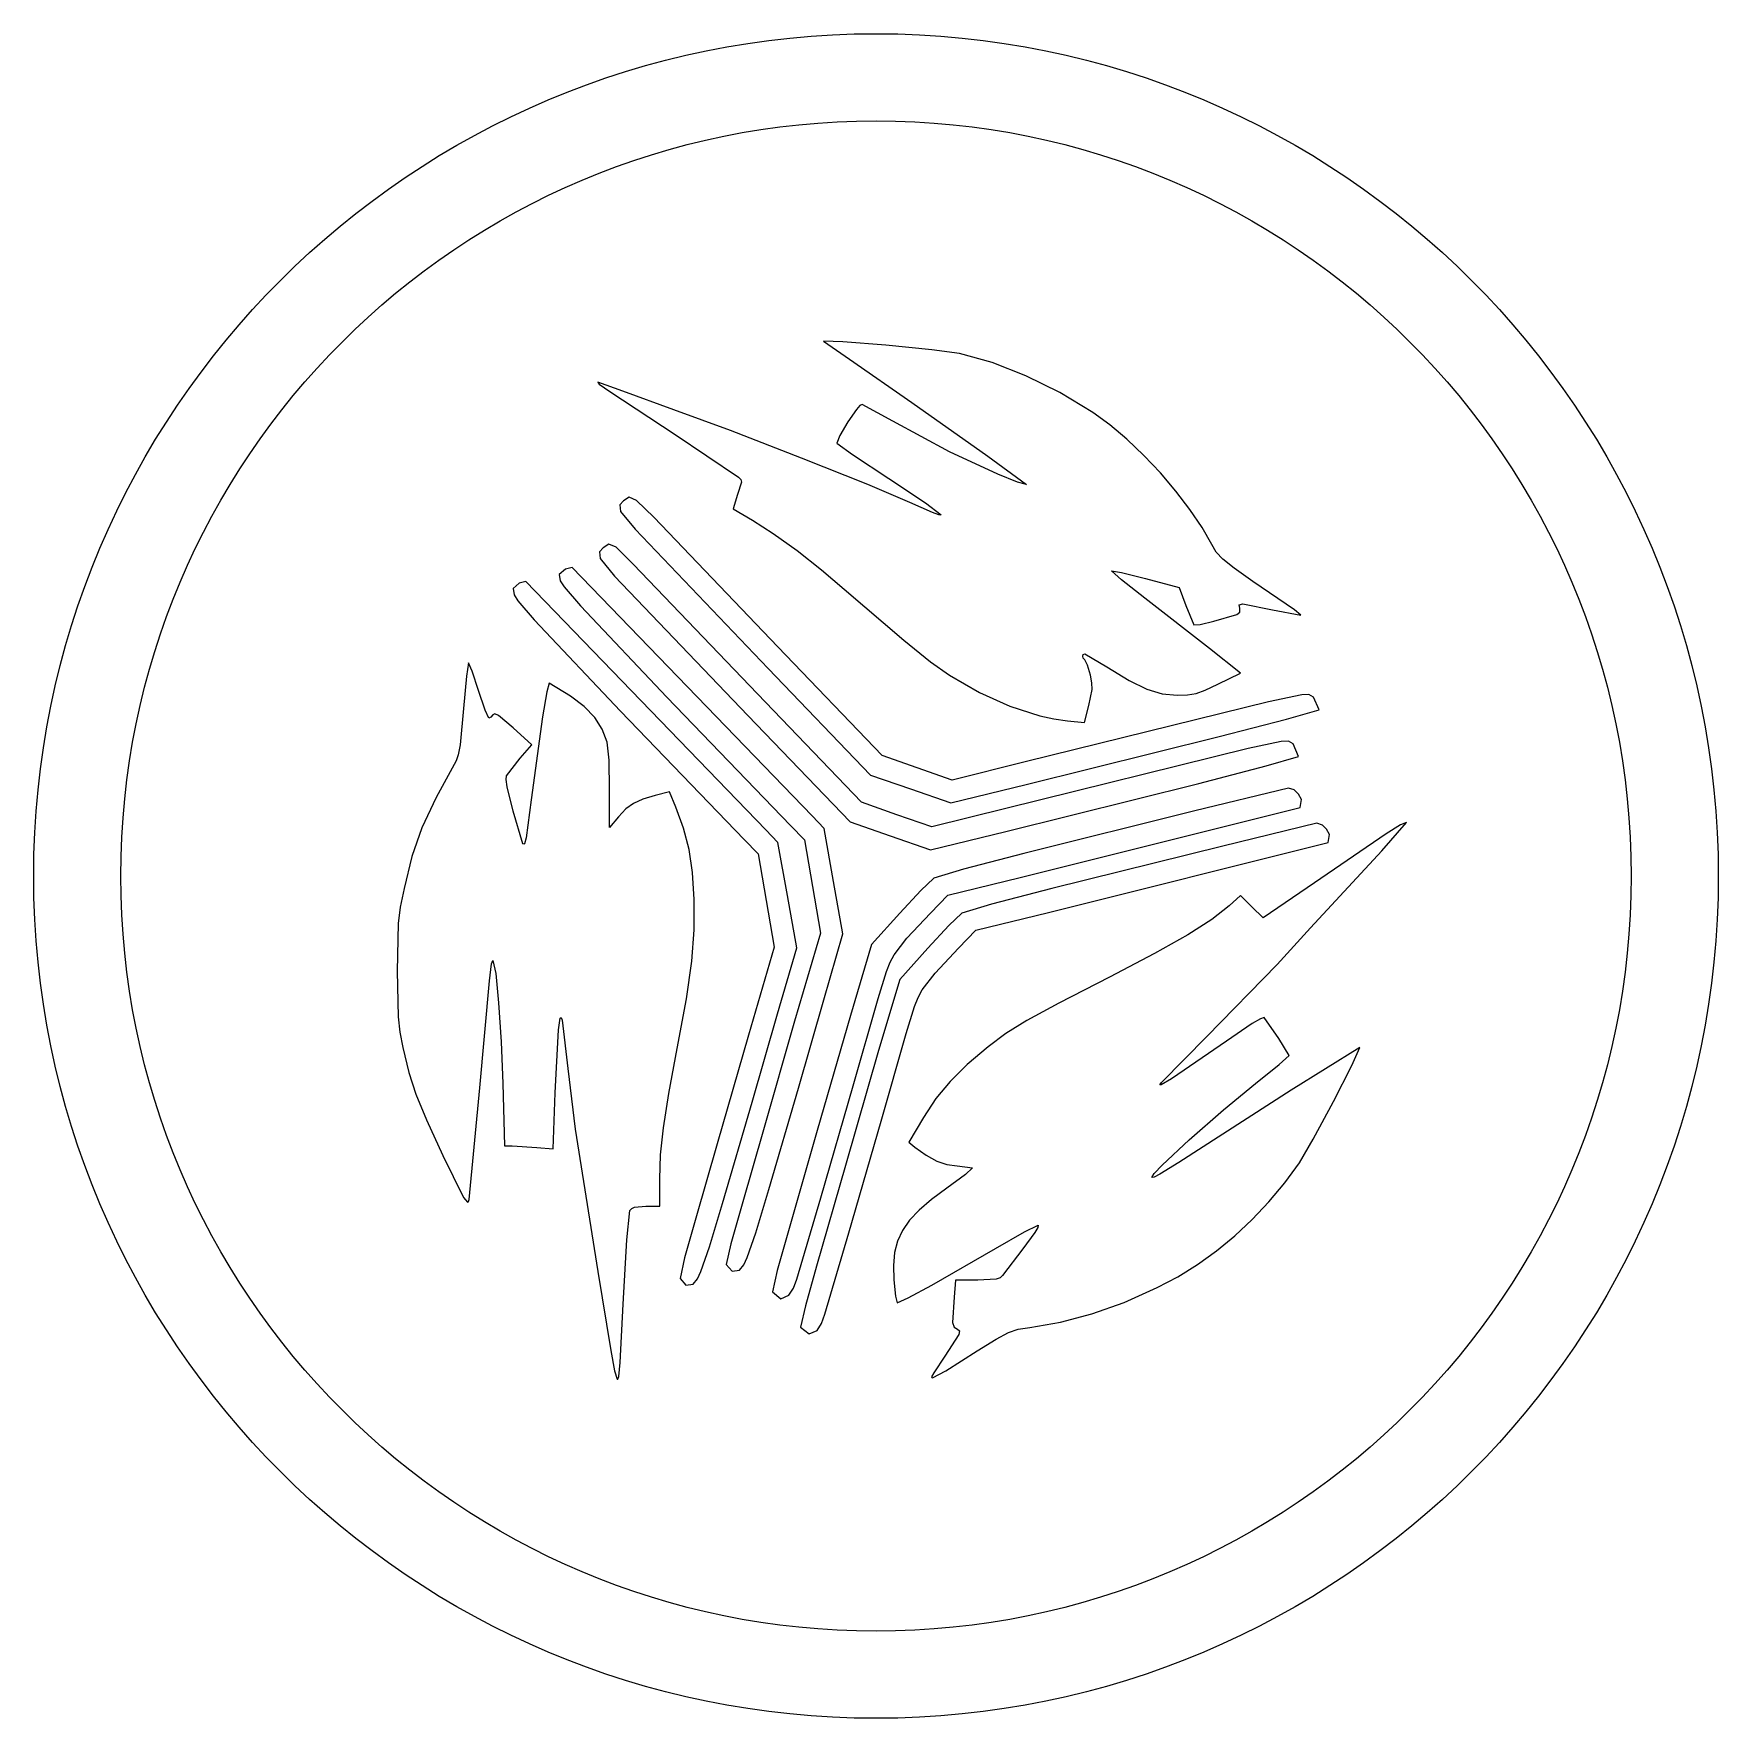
# Model space of a CAD drawing. Header units: millimetres. Extents: x -29 to 29, y -29 to 29.
import ezdxf

# ---------------------------------------------------------------- set-up
doc = ezdxf.new("R2010")
doc.units = ezdxf.units.MM

msp = doc.modelspace()

# ---------------------------------------------------------------- linework, layer by layer
at = {"color": 7, "linetype": 'Continuous'}
for p, q in [((-1.805, 18.419), (-0.917, 17.799)), ((-1.146, 18.395), (-1.805, 18.419)), ((0.343, 18.271), (-1.146, 18.395)), ((1.926, 18.113), (0.343, 18.271)), ((2.871, 17.99), (1.926, 18.113)), ((3.997, 17.674), (2.871, 17.99)), ((-0.917, 17.799), (1.237, 16.297)), ((5.161, 17.219), (3.997, 17.674)), ((-8.718, 16.692), (-9.582, 17.002)), ((-9.582, 17.002), (-9.532, 16.939)), ((-9.532, 16.939), (-9.168, 16.683)), ((6.328, 16.641), (5.161, 17.219)), ((-9.168, 16.683), (-6.914, 15.198)), ((-6.957, 16.051), (-8.718, 16.692)), ((1.237, 16.297), (3.855, 14.453)), ((7.464, 15.955), (6.328, 16.641)), ((-5.011, 15.335), (-6.957, 16.051)), ((-0.67, 16.061), (-0.974, 15.631)), ((-0.551, 16.195), (-0.67, 16.061)), ((-0.48, 16.238), (-0.551, 16.195)), ((0.576, 15.662), (-0.48, 16.238)), ((2.525, 14.605), (0.576, 15.662)), ((8.045, 15.533), (7.464, 15.955)), ((-6.914, 15.198), (-4.733, 13.737)), ((-2.561, 14.389), (-5.011, 15.335)), ((-1.249, 15.171), (-1.35, 14.902)), ((-0.974, 15.631), (-1.249, 15.171)), ((8.638, 15.035), (8.045, 15.533)), ((-1.35, 14.902), (-0.812, 14.509)), ((-0.812, 14.509), (0.442, 13.681)), ((4.194, 13.832), (2.525, 14.605)), ((9.226, 14.477), (8.638, 15.035)), ((-0.278, 13.474), (-2.561, 14.389)), ((3.855, 14.453), (5.177, 13.477)), ((9.794, 13.878), (9.226, 14.477)), ((-4.636, 13.557), (-4.768, 13.139)), ((-4.733, 13.737), (-4.658, 13.655)), ((-4.658, 13.655), (-4.636, 13.557)), ((1.168, 12.856), (-0.278, 13.474)), ((0.442, 13.681), (1.699, 12.845)), ((4.874, 13.558), (4.194, 13.832)), ((5.177, 13.477), (4.874, 13.558)), ((10.327, 13.255), (9.794, 13.878)), ((-8.691, 12.915), (-8.815, 12.78)), ((-8.815, 12.78), (-8.793, 12.55)), ((-8.499, 13.039), (-8.691, 12.915)), ((-8.243, 12.933), (-8.499, 13.039)), ((-7.652, 12.35), (-8.243, 12.933)), ((-4.768, 13.139), (-4.913, 12.644)), ((1.942, 12.515), (1.168, 12.856)), ((1.699, 12.845), (2.243, 12.435)), ((10.809, 12.624), (10.327, 13.255)), ((-8.793, 12.55), (-8.297, 11.941)), ((-3.379, 7.886), (-7.652, 12.35)), ((-4.913, 12.644), (-4.256, 12.255)), ((-4.256, 12.255), (-3.537, 11.794)), ((2.169, 12.435), (1.942, 12.515)), ((2.243, 12.435), (2.169, 12.435)), ((11.224, 12.003), (10.809, 12.624)), ((-8.297, 11.941), (-3.71, 7.14)), ((-3.537, 11.794), (-2.714, 11.202)), ((11.558, 11.409), (11.224, 12.003)), ((-9.395, 11.302), (-9.519, 11.166)), ((-9.519, 11.166), (-9.497, 10.936)), ((-9.203, 11.426), (-9.395, 11.302)), ((-8.947, 11.319), (-9.203, 11.426)), ((-8.356, 10.737), (-8.947, 11.319)), ((-2.714, 11.202), (-1.873, 10.542)), ((11.713, 11.149), (11.558, 11.409)), ((11.942, 10.904), (11.713, 11.149)), ((-10.692, 10.563), (-10.903, 10.382)), ((-10.458, 10.617), (-10.692, 10.563)), ((-2.197, 2.068), (-10.458, 10.617)), ((-9.497, 10.936), (-9.001, 10.328)), ((-4.083, 6.273), (-8.356, 10.737)), ((-1.873, 10.542), (-1.098, 9.879)), ((8.447, 10.2), (8.11, 10.501)), ((8.11, 10.501), (8.452, 10.451)), ((8.452, 10.451), (9.275, 10.245)), ((12.334, 10.595), (11.942, 10.904)), ((12.974, 10.144), (12.334, 10.595)), ((-12.286, 10.081), (-12.496, 9.9)), ((-12.496, 9.9), (-12.463, 9.675)), ((-12.052, 10.135), (-12.286, 10.081)), ((-3.79, 1.586), (-12.052, 10.135)), ((-10.903, 10.382), (-10.869, 10.157)), ((-10.869, 10.157), (-10.735, 9.953)), ((-10.735, 9.953), (-10.172, 9.297)), ((-9.001, 10.328), (-4.414, 5.527)), ((-1.098, 9.879), (0.959, 8.114)), ((9.258, 9.564), (8.447, 10.2)), ((9.275, 10.245), (10.44, 9.929)), ((10.44, 9.929), (10.663, 9.314)), ((14.412, 9.166), (12.974, 10.144)), ((-12.463, 9.675), (-12.328, 9.471)), ((-12.328, 9.471), (-11.765, 8.815)), ((-10.172, 9.297), (-7.2, 6.156)), ((11.477, 7.834), (9.258, 9.564)), ((10.663, 9.314), (10.94, 8.644)), ((12.509, 9.335), (12.629, 9.369)), ((12.523, 9.216), (12.509, 9.335)), ((12.629, 9.369), (13.648, 9.168)), ((-11.765, 8.815), (-8.793, 5.674)), ((11.165, 8.66), (11.63, 8.775)), ((11.63, 8.775), (12.421, 9.005)), ((12.421, 9.005), (12.526, 9.079)), ((12.526, 9.079), (12.523, 9.216)), ((13.648, 9.168), (14.623, 8.983)), ((14.623, 8.983), (14.412, 9.166)), ((10.94, 8.644), (11.165, 8.66)), ((0.209, 4.15), (-3.379, 7.886)), ((0.959, 8.114), (1.879, 7.379)), ((7.116, 7.567), (7.133, 7.625)), ((7.137, 7.497), (7.116, 7.567)), ((7.133, 7.625), (7.189, 7.65)), ((7.189, 7.65), (7.947, 7.203)), ((12.546, 6.981), (11.477, 7.834)), ((-14.028, 7.336), (-14.103, 6.876)), ((-13.901, 7.056), (-14.028, 7.336)), ((-13.681, 6.383), (-13.901, 7.056)), ((-3.71, 7.14), (-0.185, 3.473)), ((1.879, 7.379), (2.525, 6.91)), ((7.194, 7.437), (7.137, 7.497)), ((7.283, 7.263), (7.194, 7.437)), ((7.381, 6.914), (7.283, 7.263)), ((7.947, 7.203), (8.712, 6.732)), ((11.77, 6.601), (12.546, 6.981)), ((-14.103, 6.876), (-14.201, 5.772)), ((-13.458, 5.711), (-13.681, 6.383)), ((-11.25, 6.643), (-11.338, 6.335)), ((-10.518, 6.197), (-11.25, 6.643)), ((2.525, 6.91), (3.559, 6.313)), ((7.331, 5.865), (7.441, 6.423)), ((7.431, 6.648), (7.381, 6.914)), ((7.441, 6.423), (7.431, 6.648)), ((8.712, 6.732), (9.324, 6.43)), ((9.324, 6.43), (9.855, 6.27)), ((11.019, 6.283), (11.335, 6.398)), ((11.335, 6.398), (11.77, 6.601)), ((-11.338, 6.335), (-11.482, 5.485)), ((-10.045, 5.837), (-10.518, 6.197)), ((-9.683, 5.462), (-10.045, 5.837)), ((-7.2, 6.156), (-2.945, 1.733)), ((-0.495, 2.537), (-4.083, 6.273)), ((3.559, 6.313), (4.612, 5.842)), ((4.612, 5.842), (5.638, 5.513)), ((13.516, 5.997), (5.177, 3.939)), ((7.175, 5.289), (7.331, 5.865)), ((9.855, 6.27), (10.374, 6.222)), ((10.374, 6.222), (10.729, 6.233)), ((10.729, 6.233), (11.019, 6.283)), ((14.657, 6.24), (13.516, 5.997)), ((14.905, 6.254), (14.657, 6.24)), ((15.063, 6.158), (14.905, 6.254)), ((15.254, 5.726), (15.063, 6.158)), ((-14.201, 5.772), (-14.321, 4.521)), ((-13.326, 5.431), (-13.458, 5.711)), ((-13.257, 5.466), (-13.326, 5.431)), ((-13.188, 5.551), (-13.257, 5.466)), ((-13.123, 5.58), (-13.188, 5.551)), ((-12.997, 5.522), (-13.123, 5.58)), ((-12.487, 5.096), (-12.997, 5.522)), ((-11.482, 5.485), (-11.868, 2.618)), ((-9.423, 5.058), (-9.683, 5.462)), ((-8.793, 5.674), (-4.539, 1.251)), ((-4.414, 5.527), (-0.889, 1.86)), ((5.638, 5.513), (6.127, 5.407)), ((6.127, 5.407), (6.593, 5.344)), ((6.593, 5.344), (7.175, 5.289)), ((11.815, 4.803), (14.135, 5.404)), ((14.135, 5.404), (15.254, 5.726)), ((-11.855, 4.52), (-12.487, 5.096)), ((-9.253, 4.609), (-9.423, 5.058)), ((5.174, 3.15), (11.815, 4.803)), ((14.201, 4.64), (13.953, 4.627)), ((14.359, 4.545), (14.201, 4.64)), ((-14.384, 4.166), (-14.453, 3.968)), ((-14.321, 4.521), (-14.384, 4.166)), ((-12.251, 4.057), (-11.855, 4.52)), ((-9.189, 3.984), (-9.253, 4.609)), ((1.422, 3.724), (0.209, 4.15)), ((12.812, 4.384), (4.473, 2.325)), ((13.953, 4.627), (12.812, 4.384)), ((13.431, 3.79), (14.55, 4.113)), ((14.55, 4.113), (14.359, 4.545)), ((-14.453, 3.968), (-15.146, 2.705)), ((-12.718, 3.451), (-12.251, 4.057)), ((-9.17, 2.968), (-9.189, 3.984)), ((2.623, 3.303), (1.422, 3.724)), ((5.177, 3.939), (2.623, 3.303)), ((11.111, 3.189), (13.431, 3.79)), ((-12.729, 3.319), (-12.718, 3.451)), ((-12.694, 3.065), (-12.729, 3.319)), ((-12.49, 2.227), (-12.694, 3.065)), ((-9.181, 1.673), (-9.17, 2.968)), ((-7.112, 2.9), (-7.602, 2.772)), ((-6.889, 2.369), (-7.112, 2.9)), ((-0.185, 3.473), (1.192, 2.998)), ((1.192, 2.998), (2.579, 2.52)), ((2.579, 2.52), (5.174, 3.15)), ((4.47, 1.537), (11.111, 3.189)), ((14.205, 3.027), (10.975, 2.24)), ((14.399, 2.961), (14.205, 3.027)), ((14.544, 2.822), (14.399, 2.961)), ((-15.146, 2.705), (-15.634, 1.657)), ((-11.868, 2.618), (-12.045, 1.31)), ((-8.351, 2.499), (-8.612, 2.308)), ((-8.033, 2.643), (-8.351, 2.499)), ((-7.602, 2.772), (-8.033, 2.643)), ((-6.623, 1.645), (-6.889, 2.369)), ((0.718, 2.111), (-0.495, 2.537)), ((4.473, 2.325), (1.919, 1.689)), ((4.966, -0.049), (14.6, 2.361)), ((14.644, 2.634), (14.544, 2.822)), ((14.6, 2.361), (14.644, 2.634)), ((-12.155, 1.108), (-12.49, 2.227)), ((-8.868, 2.039), (-9.181, 1.673)), ((-8.612, 2.308), (-8.868, 2.039)), ((-1.781, 1.635), (-2.197, 2.068)), ((-0.889, 1.86), (0.488, 1.385)), ((1.919, 1.689), (0.718, 2.111)), ((10.975, 2.24), (5.086, 0.773)), ((15.175, 1.819), (11.945, 1.032)), ((15.368, 1.753), (15.175, 1.819)), ((15.513, 1.614), (15.368, 1.753)), ((17.412, 0.862), (18.259, 1.845)), ((18.055, 1.761), (17.566, 1.449)), ((18.259, 1.845), (18.055, 1.761)), ((-15.634, 1.657), (-15.98, 0.666)), ((-12.045, 1.31), (-12.101, 1.113)), ((-6.437, 0.915), (-6.623, 1.645)), ((-4.539, 1.251), (-4.06, 0.762)), ((-3.375, 1.153), (-3.79, 1.586)), ((-2.945, 1.733), (-2.467, 1.244)), ((-2.467, 1.244), (-2.188, -0.356)), ((-1.458, -0.186), (-1.781, 1.635)), ((0.488, 1.385), (1.875, 0.906)), ((1.875, 0.906), (4.47, 1.537)), ((17.566, 1.449), (15.102, -0.235)), ((15.613, 1.425), (15.513, 1.614)), ((15.57, 1.152), (15.613, 1.425)), ((-15.98, 0.666), (-16.25, -0.426)), ((-12.127, 1.092), (-12.155, 1.108)), ((-12.101, 1.113), (-12.127, 1.092)), ((-6.32, 0.119), (-6.437, 0.915)), ((-4.06, 0.762), (-3.782, -0.838)), ((-3.052, -0.668), (-3.375, 1.153)), ((5.086, 0.773), (3.008, 0.238)), ((5.936, -1.258), (15.57, 1.152)), ((11.945, 1.032), (6.055, -0.436)), ((14.962, -1.784), (17.412, 0.862)), ((-6.26, -0.804), (-6.32, 0.119)), ((3.008, 0.238), (1.986, -0.069)), ((-16.25, -0.426), (-16.377, -1.074)), ((-2.188, -0.356), (-1.907, -1.97)), ((-1.137, -1.993), (-1.458, -0.186)), ((1.539, -0.499), (0.817, -1.278)), ((1.986, -0.069), (1.539, -0.499)), ((2.468, -0.655), (4.966, -0.049)), ((6.055, -0.436), (3.978, -0.97)), ((15.102, -0.235), (13.33, -1.443)), ((-16.377, -1.074), (-16.448, -1.64)), ((-6.256, -1.854), (-6.26, -0.804)), ((-3.782, -0.838), (-3.501, -2.452)), ((-2.731, -2.475), (-3.052, -0.668)), ((1.875, -1.276), (2.468, -0.655)), ((3.978, -0.97), (2.956, -1.278)), ((12.156, -1.024), (11.558, -1.497)), ((12.544, -0.676), (12.156, -1.024)), ((12.937, -1.06), (12.544, -0.676)), ((13.33, -1.443), (12.937, -1.06)), ((-16.448, -1.64), (-16.486, -3.271)), ((0.817, -1.278), (-0.153, -2.357)), ((1.066, -2.137), (1.875, -1.276)), ((2.509, -1.708), (1.786, -2.487)), ((2.956, -1.278), (2.509, -1.708)), ((3.438, -1.863), (5.936, -1.258)), ((11.558, -1.497), (10.735, -2.026)), ((-6.337, -2.929), (-6.256, -1.854)), ((-1.907, -1.97), (-2.801, -5.002)), ((-1.8, -4.26), (-1.137, -1.993)), ((0.624, -2.709), (1.066, -2.137)), ((2.844, -2.485), (3.438, -1.863)), ((10.735, -2.026), (9.594, -2.669)), ((13.808, -3.044), (14.962, -1.784)), ((-3.501, -2.452), (-4.395, -5.484)), ((-3.394, -4.742), (-2.731, -2.475)), ((-0.153, -2.357), (-0.879, -4.802)), ((0.486, -2.972), (0.624, -2.709)), ((1.786, -2.487), (0.817, -3.566)), ((2.035, -3.346), (2.844, -2.485)), ((9.594, -2.669), (8.041, -3.479)), ((-16.486, -3.271), (-16.451, -4.854)), ((-13.311, -3.61), (-13.239, -3.019)), ((-13.239, -3.019), (-13.191, -2.91)), ((-13.191, -2.91), (-13.094, -3.357)), ((-13.094, -3.357), (-12.992, -4.368)), ((-6.525, -4.224), (-6.337, -2.929)), ((0.074, -4.218), (0.362, -3.285)), ((0.362, -3.285), (0.486, -2.972)), ((1.594, -3.918), (2.035, -3.346)), ((8.041, -3.479), (6.29, -4.382)), ((11.39, -5.521), (13.808, -3.044)), ((-13.639, -7.298), (-13.311, -3.61)), ((0.817, -3.566), (0.09, -6.01)), ((1.455, -4.18), (1.594, -3.918)), ((-12.992, -4.368), (-12.902, -5.709)), ((-6.841, -5.938), (-6.525, -4.224)), ((-2.674, -7.304), (-1.8, -4.26)), ((-0.786, -7.227), (0.074, -4.218)), ((1.044, -5.426), (1.331, -4.494)), ((1.331, -4.494), (1.455, -4.18)), ((6.29, -4.382), (5.188, -4.979)), ((-16.451, -4.854), (-16.391, -5.38)), ((-10.931, -5.292), (-10.869, -4.897)), ((-10.869, -4.897), (-10.836, -4.871)), ((-10.836, -4.871), (-10.802, -4.96)), ((-10.802, -4.96), (-10.609, -6.622)), ((-4.267, -7.786), (-3.394, -4.742)), ((-2.801, -5.002), (-3.879, -8.74)), ((-0.879, -4.802), (-2.023, -8.761)), ((5.188, -4.979), (4.47, -5.426)), ((12.954, -5.084), (12.065, -5.687)), ((13.239, -4.917), (12.954, -5.084)), ((13.36, -4.876), (13.239, -4.917)), ((13.87, -5.591), (13.36, -4.876)), ((-16.391, -5.38), (-16.29, -5.91)), ((-12.902, -5.709), (-12.844, -7.146)), ((-11.044, -7.461), (-10.931, -5.292)), ((-4.395, -5.484), (-5.472, -9.222)), ((0.183, -8.436), (1.044, -5.426)), ((4.47, -5.426), (3.866, -5.877)), ((9.83, -7.107), (11.39, -5.521)), ((12.065, -5.687), (10.172, -6.982)), ((14.227, -6.177), (13.87, -5.591)), ((-16.29, -5.91), (-16.088, -6.761)), ((-7.133, -7.494), (-6.841, -5.938)), ((0.09, -6.01), (-1.054, -9.97)), ((3.866, -5.877), (3.14, -6.488)), ((13.885, -6.489), (14.227, -6.177)), ((16.657, -5.907), (14.291, -7.375)), ((16.381, -6.524), (16.657, -5.907)), ((-16.088, -6.761), (-15.846, -7.514)), ((-10.609, -6.622), (-10.355, -8.719)), ((3.14, -6.488), (2.551, -7.07)), ((13.07, -7.139), (13.885, -6.489)), ((15.748, -7.763), (16.381, -6.524)), ((-15.846, -7.514), (-15.481, -8.394)), ((-14.01, -11.142), (-13.639, -7.298)), ((-12.844, -7.146), (-12.789, -9.289)), ((-11.11, -9.399), (-11.044, -7.461)), ((-7.318, -8.669), (-7.133, -7.494)), ((-3.687, -10.791), (-2.674, -7.304)), ((-1.9, -11.081), (-0.786, -7.227)), ((2.551, -7.07), (2.062, -7.664)), ((9.773, -7.194), (9.83, -7.107)), ((9.821, -7.19), (9.773, -7.194)), ((10.172, -6.982), (9.821, -7.19)), ((14.291, -7.375), (10.425, -9.868)), ((11.959, -8.049), (13.07, -7.139)), ((-5.281, -11.273), (-4.267, -7.786)), ((2.062, -7.664), (1.633, -8.314)), ((10.779, -9.085), (11.959, -8.049)), ((15.051, -9.064), (15.748, -7.763)), ((-15.481, -8.394), (-14.909, -9.627)), ((-7.416, -9.603), (-7.318, -8.669)), ((-0.931, -12.29), (0.183, -8.436)), ((1.633, -8.314), (1.125, -9.167)), ((-10.355, -8.719), (-9.575, -13.619)), ((-5.472, -9.222), (-6.206, -11.779)), ((-3.879, -8.74), (-4.612, -11.297)), ((-2.023, -8.761), (-3.016, -12.219)), ((1.125, -9.167), (1.336, -9.334)), ((9.85, -9.959), (10.779, -9.085)), ((14.582, -9.871), (15.051, -9.064)), ((-14.909, -9.627), (-14.198, -11.065)), ((-12.789, -9.289), (-12.521, -9.29)), ((-12.521, -9.29), (-11.681, -9.345)), ((-11.681, -9.345), (-11.11, -9.399)), ((-7.445, -10.437), (-7.416, -9.603)), ((1.336, -9.334), (1.731, -9.617)), ((1.731, -9.617), (2.094, -9.814)), ((2.094, -9.814), (2.443, -9.933)), ((-7.447, -11.368), (-7.445, -10.437)), ((-1.054, -9.97), (-2.047, -13.428)), ((3.079, -10.272), (2.434, -10.75)), ((2.443, -9.933), (2.794, -9.98)), ((2.794, -9.98), (3.322, -10.047)), ((3.322, -10.047), (3.079, -10.272)), ((9.491, -10.381), (9.579, -10.245)), ((9.573, -10.367), (9.491, -10.381)), ((9.777, -10.266), (9.573, -10.367)), ((9.579, -10.245), (9.85, -9.959)), ((10.425, -9.868), (9.777, -10.266)), ((14.073, -10.564), (14.582, -9.871)), ((-4.141, -12.286), (-3.687, -10.791)), ((2.434, -10.75), (1.908, -11.14)), ((13.53, -11.215), (14.073, -10.564)), ((-14.198, -11.065), (-14.068, -11.224)), ((-14.068, -11.224), (-14.034, -11.207)), ((-14.034, -11.207), (-14.01, -11.142)), ((-8.573, -12.529), (-8.471, -11.519)), ((-8.471, -11.519), (-8.411, -11.446)), ((-8.411, -11.446), (-8.309, -11.4)), ((-8.309, -11.4), (-7.92, -11.368)), ((-7.92, -11.368), (-7.447, -11.368)), ((-5.735, -12.768), (-5.281, -11.273)), ((-4.612, -11.297), (-4.998, -12.664)), ((-2.727, -13.88), (-1.9, -11.081)), ((1.484, -11.502), (1.154, -11.851)), ((1.908, -11.14), (1.484, -11.502)), ((12.956, -11.824), (13.53, -11.215)), ((-6.206, -11.779), (-6.592, -13.146)), ((1.154, -11.851), (0.909, -12.201)), ((5.118, -12.248), (5.587, -12.025)), ((5.572, -12.098), (5.466, -12.274)), ((5.587, -12.025), (5.572, -12.098)), ((12.352, -12.389), (12.956, -11.824)), ((-8.707, -14.745), (-8.573, -12.529)), ((-4.998, -12.664), (-5.154, -13.381)), ((-4.436, -13.136), (-4.141, -12.286)), ((-3.016, -12.219), (-3.402, -13.587)), ((-1.758, -15.088), (-0.931, -12.29)), ((0.74, -12.568), (0.641, -12.965)), ((0.909, -12.201), (0.74, -12.568)), ((4.112, -12.825), (5.118, -12.248)), ((5.466, -12.274), (5.052, -12.831)), ((11.722, -12.909), (12.352, -12.389)), ((-6.592, -13.146), (-6.748, -13.863)), ((-6.029, -13.618), (-5.735, -12.768)), ((-4.551, -13.383), (-4.436, -13.136)), ((0.641, -12.965), (0.601, -13.407)), ((1.923, -14.082), (4.112, -12.825)), ((5.052, -12.831), (4.35, -13.759)), ((11.066, -13.38), (11.722, -12.909)), ((-9.575, -13.619), (-9.135, -16.331)), ((-6.748, -13.863), (-6.543, -14.084)), ((-6.291, -14.051), (-6.145, -13.865)), ((-6.145, -13.865), (-6.029, -13.618)), ((-5.154, -13.381), (-4.95, -13.602)), ((-4.95, -13.602), (-4.697, -13.569)), ((-4.697, -13.569), (-4.551, -13.383)), ((-3.402, -13.587), (-3.563, -14.321)), ((-2.841, -14.194), (-2.727, -13.88)), ((-2.047, -13.428), (-2.432, -14.795)), ((0.601, -13.407), (0.613, -13.909)), ((0.613, -13.909), (0.668, -14.461)), ((2.741, -13.911), (2.686, -14.496)), ((3.505, -13.911), (2.741, -13.911)), ((4.141, -13.883), (3.505, -13.911)), ((4.279, -13.837), (4.141, -13.883)), ((4.35, -13.759), (4.279, -13.837)), ((9.686, -14.173), (10.387, -13.802)), ((10.387, -13.802), (11.066, -13.38)), ((-6.543, -14.084), (-6.291, -14.051)), ((-3.563, -14.321), (-3.272, -14.559)), ((-3.272, -14.559), (-2.996, -14.434)), ((-2.996, -14.434), (-2.841, -14.194)), ((0.668, -14.461), (0.731, -14.691)), ((1.105, -14.521), (1.923, -14.082)), ((2.686, -14.496), (2.639, -15.373)), ((8.542, -14.681), (9.686, -14.173)), ((-8.81, -16.752), (-8.707, -14.745)), ((-2.432, -14.795), (-2.594, -15.529)), ((0.731, -14.691), (1.105, -14.521)), ((6.35, -15.366), (7.431, -15.078)), ((7.431, -15.078), (8.542, -14.681)), ((-2.594, -15.529), (-2.303, -15.767)), ((-2.303, -15.767), (-2.026, -15.643)), ((-2.026, -15.643), (-1.871, -15.402)), ((-1.871, -15.402), (-1.758, -15.088)), ((2.639, -15.373), (2.69, -15.532)), ((2.69, -15.532), (2.801, -15.599)), ((2.801, -15.599), (2.877, -15.654)), ((2.877, -15.654), (2.85, -15.786)), ((4.559, -15.719), (4.899, -15.606)), ((4.899, -15.606), (5.296, -15.545)), ((5.296, -15.545), (6.35, -15.366)), ((2.85, -15.786), (2.372, -16.536)), ((3.478, -16.353), (4.133, -15.947)), ((4.133, -15.947), (4.559, -15.719)), ((-9.135, -16.331), (-9.005, -17.035)), ((-8.856, -17.228), (-8.81, -16.752)), ((2.372, -16.536), (1.987, -17.102)), ((2.401, -17.033), (3.478, -16.353)), ((-9.005, -17.035), (-8.916, -17.328)), ((-8.916, -17.328), (-8.884, -17.326)), ((-8.884, -17.326), (-8.856, -17.228)), ((1.987, -17.102), (1.916, -17.239)), ((1.916, -17.239), (1.919, -17.27)), ((1.919, -17.27), (1.95, -17.276)), ((1.95, -17.276), (2.401, -17.033))]:
    msp.add_line(p, q, dxfattribs=at)
for radius in [29, 26]:
    msp.add_circle((0, 0), radius, dxfattribs=at)

doc.saveas('drawing.dxf')
